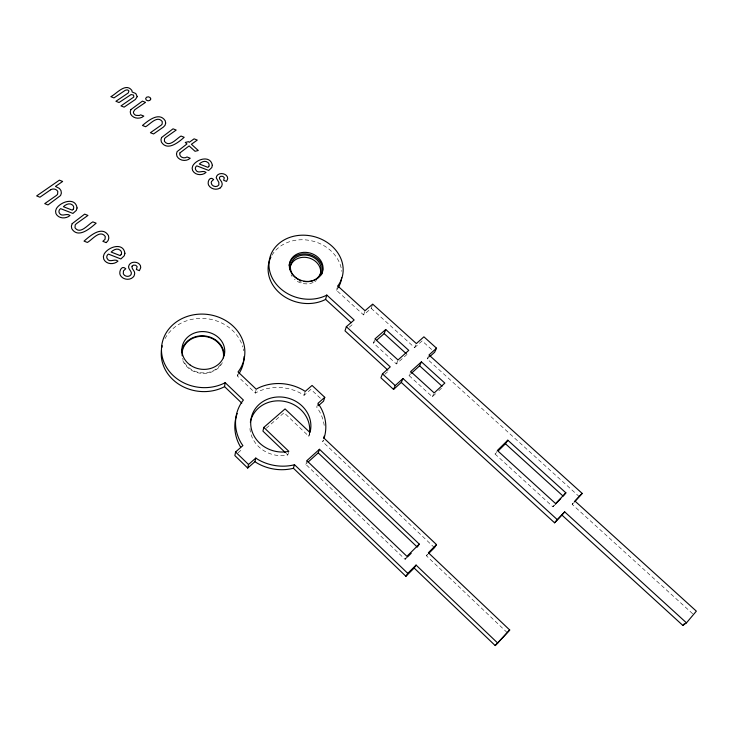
<?xml version="1.0" encoding="UTF-8"?>
<svg xmlns="http://www.w3.org/2000/svg" width="733" height="733" viewBox="0 0 733 733"><rect width="100%" height="100%" fill="white"/><g stroke="black" fill="none" stroke-linecap="round" stroke-linejoin="round"><path stroke-width="0.55" stroke-dasharray="3.67 2.75" d="M320.367 398.23L310.902 389.351L304.076 395.298L301.859 393.868A45.125 40.837 14.5 0 0 257.595 391.862L255.368 393.099L237.318 375.928L238.033 371.915M255.368 393.099L256.202 389.168M304.076 395.298L305.203 391.404M249.944 428.512A30.08 27.222 14.5 0 0 287.803 454.973L288.591 452.261M372.337 305.185L371.228 308.364L363.577 314.924L336.456 290.295L337.721 285.952M317.627 404.314L316.72 407.191L318.223 409.261A45.125 40.837 14.5 0 1 324.343 426.597M266.317 428.191L284.047 412.743L308.804 436.236L309.683 433.469M406.623 557.84L405.092 559.361L305.67 464.246L306.834 460.681M363.577 314.924L365.016 310.71M434.477 547.67L322.74 441.807L323.372 439.974M322.74 441.807L323.244 440.377M407.044 354.396L396.351 363.953L373.418 343.026L374.93 338.93M396.351 363.953L398.01 359.967M371.228 308.364L414.603 347.625L416.362 343.566M435.558 393.74L432.296 396.764L408.968 375.47L410.709 371.539M579.363 496.699L427.165 358.987L428.539 355.991M432.296 396.764L433.716 393.896M405.092 559.361L406.476 557.098M507.172 632.588L426.395 555.77L427.385 554.249M554.46 505.165L552.884 506.815L495.041 454.02L496.772 451.381M336.456 290.295L337.391 289.077A37.218 31.528 14.3 0 0 338.481 287.29M237.318 375.928L238.381 374.581M552.884 506.815L554.24 505.193M692.685 613.778L572.134 504.313L573.536 502.682M572.134 504.313L573.582 502.783M426.395 555.77L428.017 554.148M495.041 454.02L496.644 452.444M438.81 390.716L442.072 387.702M408.968 375.47L410.608 373.986M427.165 358.987L428.832 357.475M305.67 464.246L307.347 462.725M384.77 374.325L388.655 370.852M414.603 347.625L422.116 340.9L432.14 349.943M373.418 343.026L375.067 341.578M238.097 452.774L242.137 449.256M349.32 327.156L352.775 324.188M286.2 453.434L287.803 454.973M220.596 364.512A20.762 18.261 7.2 0 1 201.447 372.822A20.762 18.261 7.2 0 1 183.791 361.314M183.149 359.802A20.762 18.261 7.2 0 1 182.654 358.245M309.509 432.754A30.08 27.222 14.5 0 1 308.804 436.236M165.026 338.637A41.524 36.54 7.2 0 1 206.413 318.644A41.524 36.54 7.2 0 1 242.825 347.039M243.301 348.899A41.524 36.54 7.2 0 1 243.677 350.786M222.374 362.643A21.349 18.783 7.2 0 1 200.934 373.308A21.349 18.783 7.2 0 1 182.068 358.345M271.925 255.267A37.218 31.528 14.3 0 1 311.763 240.855A37.218 31.528 14.3 0 1 341.734 271.311M316.344 280.556A15.521 13.139 14.3 0 1 314.851 281.619M313.193 282.498A15.521 13.139 14.3 0 1 294.501 279.291M292.018 276.387A15.521 13.139 14.3 0 1 291.111 274.765M301.666 282.132A16.978 14.367 14.3 0 1 299.559 281.39"/><path stroke-width="1.1" d="M161.507 349.568A41.524 36.54 7.2 0 0 179.667 384.798A41.524 36.54 7.2 0 0 222.942 387.491L224.536 386.621L225.168 382.644L243.393 400.053L241.863 402.014A45.409 41.03 14.5 0 0 241.395 443.438L242.898 445.591L235.586 451.959L234.862 455.587L247.699 468.048L254.947 461.662L255.799 458.061L258.08 459.573A45.409 41.03 14.5 0 0 292.888 465.134L294.492 464.685L407.777 573.371L405.917 576.303L293.402 468.231L291.807 468.671A45.125 40.837 14.5 0 1 257.219 463.155L254.947 461.662M247.699 468.048L248.505 464.493L255.799 458.061M263.825 427.394L288.857 451.363A30.273 27.35 14.5 0 1 250.842 425.846A30.273 27.35 14.5 0 1 283.039 397.158A30.273 27.35 14.5 0 1 309.977 432.543L285.064 408.922L263.825 427.394L262.936 431.132L285.394 452.664M270.926 257.091A37.218 31.528 14.3 0 0 280.941 294.116A37.218 31.528 14.3 0 0 324.133 300.145L325.58 299.366L326.79 295.06L354.158 320L346.333 326.698L344.996 330.858L387.812 370.083M293.402 468.231L294.492 464.685M225.168 382.644L223.565 383.515A41.781 36.705 7.2 0 1 162.02 355.67A41.781 36.705 7.2 0 1 210.82 314.943A41.781 36.705 7.2 0 1 239.095 370.559L238.033 371.915L256.202 389.168L258.437 387.931A45.409 41.03 14.5 0 1 302.976 389.965L305.203 391.404L312.066 385.439L324.774 397.332L323.528 401.189L318.415 405.688M308.181 461.973L318.232 452.884L319.469 449.283L419.267 544.088L417.837 546.397M376.725 340.13L384.165 333.616L385.732 329.493L408.757 350.365L398.01 359.967L374.93 338.93L385.732 329.493M346.333 326.698L390.268 366.885L382.47 373.857L380.894 377.797L393.557 389.434L401.29 382.424L402.994 378.521L557.291 519.651L554.56 522.803L401.29 382.424M393.557 389.434L395.215 385.558L402.994 378.521M411.433 373.244L419.624 365.822L421.42 361.855L444.83 383.084L434.193 392.934L410.709 371.539L421.42 361.855M326.79 295.06L325.333 295.848A37.438 31.647 14.3 0 1 269.68 270.963A37.438 31.647 14.3 0 1 311.607 236.026A37.438 31.647 14.3 0 1 338.664 284.734L337.721 285.952L365.016 310.71L372.703 304.122L416.362 343.566L423.903 336.823L436.52 348.184L434.651 352.207L429.657 356.724M414.163 568.038L416.069 565.07L497.68 643.052L495.196 645.562L414.163 568.038L405.917 576.303M324.774 397.332L317.93 403.361L319.441 405.441A45.409 41.03 14.5 0 1 324.508 436.712L324.004 438.151L436.492 544.592L434.477 547.67L428.823 553.342M505.458 443.758L507.813 440.194L565.876 492.842L563.127 496.131L505.458 443.758L498.248 450.868M436.52 348.184L428.997 354.992L582.204 493.419L574.947 501.06L696.35 611.148L686.482 622.858L564.685 511.863L561.918 515.061L682.863 625.432L684.265 623.765M582.204 493.419L574.296 502.023M220.221 187.914L221.733 186.209L222.227 184.093L221.668 181.931L219.506 178.779L219.497 177.249L220.862 176.25L222.887 176.406L224.316 177.707L223.638 180.281L226.552 181.417L227.697 178.724L227.395 176.882C225.324 172.42 216.794 172.237 216.208 177.807L218.828 182.389L218.846 184.954C216.867 188.005 211.306 186.393 211.205 182.755L211.553 181.436L213.642 179.503C209.821 175.663 207.118 181.921 208.52 185.018C210.701 189.077 216.345 190.498 220.175 187.95M106.23 242.586L108.072 240.589L108.832 238.078L108.438 235.55C102.034 225.141 89.866 236.053 84.038 241.12L87.364 242.44C92.065 239.984 99.926 229.145 105.24 236.438L105.048 239.306L102.849 241.313L106.175 242.632M495.196 645.562L509.719 630.004L428.374 552.737L436.492 544.592M497.68 643.052L509.719 630.004M554.56 522.803L561.918 515.061M557.291 519.651L564.685 511.863M565.876 492.842L555.587 503.571L497.35 450.502L507.813 440.194M555.248 504.35L560.763 498.596M407.777 573.371L416.069 565.07M419.267 544.088L406.934 556.338L306.834 460.681L319.469 449.283M407.392 557.08L411.222 553.268M682.863 625.432L686.482 622.858M50.568 189.838L39.939 197.214L36.65 195.922L59.391 180.162L62.653 181.454L55.479 186.429L59.455 188.473L60.995 190.635L61.361 193.109L60.582 195.519L48.021 204.928L44.731 203.627L56.459 195.427L57.568 194.282L57.815 191.496C56.542 188.931 52.987 188.28 50.659 189.774M384.165 333.616L406.192 353.627M419.624 365.822L442.054 386.19M325.58 299.366L351.125 322.685M382.47 373.857L395.215 385.558M318.232 452.884L417.361 547.166M224.536 386.621L241.808 403.15M235.586 451.959L248.505 464.493M182.205 355.862A20.762 18.261 7.2 0 1 182.096 354.259M182.105 353.462A20.762 18.261 7.2 0 1 204.663 336.429A20.762 18.261 7.2 0 1 223.318 357.869M250.329 422.263A30.08 27.222 14.5 0 1 284.102 401.336A30.08 27.222 14.5 0 1 309.509 432.754M240.635 447.103A45.125 40.837 14.5 0 1 237.199 413.494M324.133 436.199A45.125 40.837 14.5 0 1 323.748 438.307M244.116 356.495A41.524 36.54 7.2 0 1 238.921 373.766M161.819 347.68A41.524 36.54 7.2 0 1 162.24 345.802M181.564 352.61A21.349 18.783 7.2 0 1 203.792 335.842A21.349 18.783 7.2 0 1 224.133 355.514M341.679 277.523A37.218 31.528 14.3 0 1 338.481 287.29M300.081 280.299A15.567 13.167 14.3 0 1 295.262 257.943A15.567 13.167 14.3 0 1 320.477 265.218A15.567 13.167 14.3 0 1 304.012 281.426M289.901 269.607A15.521 13.139 14.3 0 1 307.109 257.54A15.521 13.139 14.3 0 1 320.211 274.811M289.114 265.41A16.978 14.367 14.3 0 1 309.977 254.617A16.978 14.367 14.3 0 1 321.485 274.756M212.332 165.31L211.782 167.582L208.713 170.459L196.792 165.85A4.371 3.555 8.2 0 0 195.638 169.699C197.965 174.527 202.839 169.58 206.046 172.42C202.171 175.911 195.143 175.324 192.605 170.505L192.138 168.123L192.761 165.823C196.655 158.869 210.545 154.929 212.332 165.31M132.059 266.216C131.262 269.011 135.046 270.724 134.698 273.629L134.093 275.938C130.905 280.959 122.567 280.125 120.111 274.811C118.819 271.494 121.651 264.668 125.755 268.736L123.465 270.871L123.309 273.821C124.628 276.753 129.283 277.395 131.07 274.609C132.572 271.54 128.532 269.762 128.55 266.858C129.219 260.985 138.299 260.737 140.461 265.722L140.709 267.71L139.389 270.66L136.347 269.46L137.163 266.656L135.687 265.254L133.553 265.108L132.059 266.216M124.922 253.306L124.243 255.79L120.872 258.96L108.402 254.094A4.618 3.885 2.4 0 0 107.027 258.3C109.4 263.541 114.605 258.062 117.967 261.122C113.927 264.879 106.322 264.531 103.774 259.216L103.362 256.632L104.123 254.113C108.163 246.764 123.327 241.872 124.922 253.306M180.043 152.803L179.686 154.086C179.851 157.54 184.496 158.869 187.034 156.981L190.223 158.236C186.374 161.755 179.475 160.985 176.955 156.257L176.497 153.884L177.12 151.603L186.952 143.961L185.275 142.44L188.509 141.661L189.242 142.321L194.108 138.839L197.269 140.076L191.405 144.273L198.286 150.503L195.051 151.291L189.114 145.922L180.043 152.803M161.599 137.483L160.958 139.746L161.407 142.092C167.417 151.557 178.687 142.175 184.185 137.282L181.024 136.045C176.662 138.4 169.35 147.993 164.43 141.322L164.513 138.674L165.521 137.593L176.195 130.053L173.043 128.825L161.599 137.483M165.676 123.08L165.044 125.316L163.331 127.111L153.564 133.956L150.402 132.719L161.15 125.196L162.149 124.134L162.259 121.55C157.32 114.962 150.036 124.39 145.61 126.717L142.459 125.48C148.029 120.743 159.208 111.425 165.227 120.771L165.676 123.08M77.057 207.98L76.342 210.38L72.933 213.431L60.628 208.639A4.59 3.766 0.9 0 0 59.171 212.717C61.508 217.838 66.685 212.506 70.002 215.511C65.943 219.085 58.457 218.828 55.928 213.578L55.571 211.067L56.368 208.639C60.518 201.657 75.517 196.737 77.057 207.98M130.914 109.574L130.245 111.792L130.657 114.091C133.159 118.773 139.957 119.442 143.815 116.089L140.672 114.861L139.261 115.502L135.917 115.347A4.325 3.418 5.8 0 1 133.424 112.002L134.817 109.693L145.555 102.345L142.431 101.127L130.914 109.574M150.751 98.992L149.917 100.366L148.066 100.833L146.298 100.109L145.638 98.634L146.481 97.269L148.323 96.802L150.091 97.516L150.751 98.992M72.164 223.675L71.385 226.149L71.77 228.687C78.119 239.068 90.315 228.201 96.133 223.18L92.834 221.879C88.162 224.252 80.254 235.073 75.013 227.816L75.206 224.93L76.314 223.748L87.942 215.429L84.643 214.128L72.164 223.675M137.236 96.609L135.422 99.441L124.115 107.137L120.982 105.909L133.837 97.031L133.553 95.079L131.088 94.548L119.039 102.519L115.906 101.291L128.202 92.999L128.916 91.084A2.117 1.658 5.5 0 0 126.928 89.893L125.251 90.315L113.963 97.901L110.839 96.674C116.465 93.888 125.673 82.188 131.848 90.397L132.142 92.001L135.788 93.522L137.236 96.609M208.85 166.336L207.989 167.371L199.312 164.018C201.493 161.819 205.167 160.133 207.86 162.479A4.343 3.528 8.5 0 1 208.85 166.336M121.174 254.47L120.23 255.606L111.141 252.07C113.459 249.751 117.39 247.717 120.285 250.283A4.59 3.848 2.8 0 1 121.174 254.47M73.318 209.079L72.347 210.179L63.386 206.697C65.75 204.47 69.635 202.5 72.503 205.011A4.554 3.738 1.2 0 1 73.318 209.079M189.994 364.915A21.486 18.875 7.2 0 0 224.527 353.856A21.486 18.875 7.2 0 0 195.418 332.681A21.486 18.875 7.2 0 0 189.994 364.915M294.474 276.524A17.015 14.385 14.3 0 0 322.547 271.522A17.015 14.385 14.3 0 0 301.51 252.619A17.015 14.385 14.3 0 0 294.474 276.524"/></g></svg>
